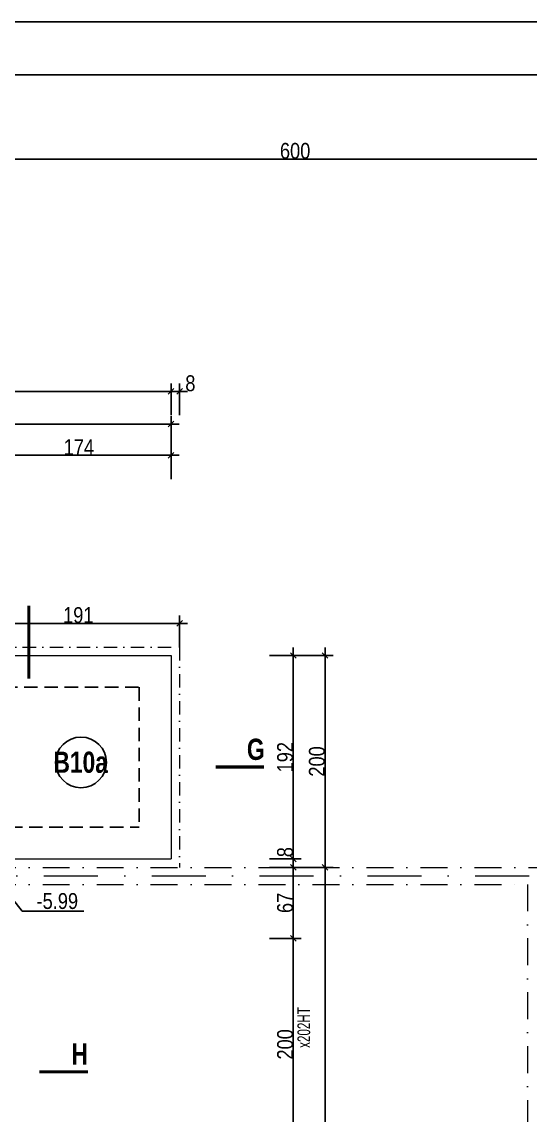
# Model space of a CAD drawing. Header units: millimetres. Extents: x 0 to 26138, y -32652 to 0.
# Drawn here: x 22380 to 22860, y -29484 to -28452 of the extents above; entities that cross this region are included whole.
import ezdxf
from ezdxf.enums import TextEntityAlignment as Align

# ---------------------------------------------------------------- set-up
doc = ezdxf.new("R2010")
doc.units = ezdxf.units.MM
doc.linetypes.add('CACHEX2', pattern=[19.05, 12.7, -6.35])
doc.linetypes.add('TIRETPTX2', pattern=[50.8, 25.4, -12.7, 0, -12.7])
for name, color, linetype in [('01-Cad  2', 1, 'Continuous'), ('01_cote_gen', 4, 'Continuous'), ('01_linteaux', 2, 'Continuous'), ('01_murs_sup', 2, 'CACHEX2'), ('01_texte', 230, 'Continuous'), ('AA_COTES', 2, 'Continuous')]:
    doc.layers.add(name, color=color, linetype=linetype)
doc.layers.add('01_tram_axes', color=2, linetype='TIRETPTX2', lineweight=9)
doc.styles.add('ARIAL NA', font='ARIALN.TTF')
doc.styles.add('impact', font='impact.ttf')
doc.styles.add('STYLE2', font='ARIALN.TTF')
doc.dimstyles.new('JB50', dxfattribs={"dimscale": 0.1, "dimtxt": 150, "dimasz": 15, "dimexe": 0.1, "dimexo": 0.1, "dimgap": 0.09, "dimtad": 1, "dimdec": 1, "dimdsep": 46, "dimtxsty": 'STYLE2', "dimblk1": 'BOND_G', "dimblk2": 'BOND_D', "dimsah": 1, "dimcen": 1.5, "dimdle": 0.01, "dimse1": 1, "dimse2": 1, "dimclrd": 4, "dimclre": 2, "dimclrt": 6, "dimazin": 2, "dimtfac": 2.333333, "dimtdec": 1, "dimtix": 1, "dimtmove": 2, "dimatfit": 3, "dimldrblk": 'BOND_G', "dimfxl": 1, "dimtolj": 1, "dimtzin": 0, "dimarcsym": 0})

# ---------------------------------------------------------------- blocks, each defined once
blk = doc.blocks.new('BOND_G')
at = {"layer": 'AA_COTES', "color": 0}
for p, q in [((0, -5), (0, 15)), ((5, 0), (-5, 0)), ((1.77, 1.77), (-1.77, -1.77))]:
    blk.add_line(p, q, dxfattribs=at)
blk = doc.blocks.new('BOND_D')
at = {"layer": 'AA_COTES', "color": 0}
for p, q in [((5, 0), (-5, 0)), ((-1.77, -1.77), (1.77, 1.77)), ((0, 5), (0, -15))]:
    blk.add_line(p, q, dxfattribs=at)
blk = doc.blocks.new('*D2317')
at = {"layer": '01_cote_gen', "color": 4, "lineweight": -2, "ltscale": 2, "transparency": 16777216}
blk.add_line((21311.7, -28801), (22519.7, -28801), dxfattribs=at)
at = {"layer": 'Defpoints', "color": 0, "ltscale": 2, "transparency": 16777216}
for p in [(21310.2, -28778.9), (22521.2, -28801), (22521.2, -28817.5)]:
    blk.add_point(p, dxfattribs=at)
at = {"layer": '01_cote_gen', "color": 4, "lineweight": -2, "ltscale": 2, "transparency": 16777216, "xscale": 1.5, "yscale": 1.5, "zscale": 1.5, "rotation": 180}
blk.add_blockref('BOND_G', (21310.2, -28801), dxfattribs=at)
at = {"layer": '01_cote_gen', "color": 4, "lineweight": -2, "ltscale": 2, "transparency": 16777216, "xscale": 1.5, "yscale": 1.5, "zscale": 1.5}
blk.add_blockref('BOND_D', (22521.2, -28801), dxfattribs=at)
at = {"layer": '01_cote_gen', "color": 6, "lineweight": 0, "ltscale": 2, "transparency": 16777216, "insert": (21915.7, -28793.5), "char_height": 15, "attachment_point": 5, "style": 'STYLE2'}
blk.add_mtext('\\A1;1211', dxfattribs=at)
blk = doc.blocks.new('*D2320')
at = {"layer": '01_cote_gen', "color": 4, "lineweight": -2, "ltscale": 2, "transparency": 16777216}
blk.add_line((21850.7, -28831.8), (22519.7, -28831.8), dxfattribs=at)
at = {"layer": 'Defpoints', "color": 0, "ltscale": 2, "transparency": 16777216}
for p in [(22521.2, -28823.5), (22521.2, -28831.8), (21849.2, -28854.3)]:
    blk.add_point(p, dxfattribs=at)
at = {"layer": '01_cote_gen', "color": 4, "lineweight": -2, "ltscale": 2, "transparency": 16777216, "xscale": 1.5, "yscale": 1.5, "zscale": 1.5, "rotation": 180}
blk.add_blockref('BOND_G', (21849.2, -28831.8), dxfattribs=at)
at = {"layer": '01_cote_gen', "color": 4, "lineweight": -2, "ltscale": 2, "transparency": 16777216, "xscale": 1.5, "yscale": 1.5, "zscale": 1.5}
blk.add_blockref('BOND_D', (22521.2, -28831.8), dxfattribs=at)
at = {"layer": '01_cote_gen', "color": 6, "lineweight": 0, "ltscale": 2, "transparency": 16777216, "insert": (22185.2, -28824.1), "char_height": 15, "attachment_point": 5, "style": 'STYLE2'}
blk.add_mtext('\\A1;672', dxfattribs=at)
blk = doc.blocks.new('*D2321')
at = {"layer": '01_cote_gen', "color": 4, "lineweight": -2, "ltscale": 2, "transparency": 16777216}
blk.add_line((22339.7, -29019.9), (22527.7, -29019.9), dxfattribs=at)
at = {"layer": 'Defpoints', "color": 0, "ltscale": 2, "transparency": 16777216}
for p in [(22529.2, -29019.9), (22338.2, -29071.9), (22529.2, -29076.3)]:
    blk.add_point(p, dxfattribs=at)
at = {"layer": '01_cote_gen', "color": 4, "lineweight": -2, "ltscale": 2, "transparency": 16777216, "xscale": 1.5, "yscale": 1.5, "zscale": 1.5, "rotation": 180}
blk.add_blockref('BOND_G', (22338.2, -29019.9), dxfattribs=at)
at = {"layer": '01_cote_gen', "color": 4, "lineweight": -2, "ltscale": 2, "transparency": 16777216, "xscale": 1.5, "yscale": 1.5, "zscale": 1.5}
blk.add_blockref('BOND_D', (22529.2, -29019.9), dxfattribs=at)
at = {"layer": '01_cote_gen', "color": 6, "lineweight": 0, "ltscale": 2, "transparency": 16777216, "insert": (22433.7, -29012.2), "char_height": 15, "attachment_point": 5, "style": 'STYLE2'}
blk.add_mtext('\\A1;191', dxfattribs=at)
blk = doc.blocks.new('*D2322')
at = {"layer": '01_cote_gen', "color": 4, "lineweight": -2, "ltscale": 2, "transparency": 16777216}
blk.add_line((22636.5, -29051.7), (22636.5, -29240.7), dxfattribs=at)
at = {"layer": 'Defpoints', "color": 0, "ltscale": 2, "transparency": 16777216}
for p in [(22571.1, -29050.2), (22399.1, -29242.2), (22636.5, -29242.2)]:
    blk.add_point(p, dxfattribs=at)
at = {"layer": '01_cote_gen', "color": 4, "lineweight": -2, "ltscale": 2, "transparency": 16777216, "xscale": 1.5, "yscale": 1.5, "zscale": 1.5}
for name, p, rotation in [('BOND_G', (22636.5, -29050.2), 90), ('BOND_D', (22636.5, -29242.2), 270)]:
    blk.add_blockref(name, p, dxfattribs=dict(at, rotation=rotation))
at = {"layer": '01_cote_gen', "color": 6, "lineweight": 0, "ltscale": 2, "transparency": 16777216, "insert": (22628.8, -29146.2), "char_height": 15, "attachment_point": 5, "rotation": 90, "style": 'STYLE2'}
blk.add_mtext('\\A1;192', dxfattribs=at)
blk = doc.blocks.new('*D2323')
at = {"layer": '01_cote_gen', "color": 4, "lineweight": -2, "ltscale": 2, "transparency": 16777216}
blk.add_line((22636.5, -29243.7), (22636.5, -29248.7), dxfattribs=at)
at = {"layer": 'Defpoints', "color": 0, "ltscale": 2, "transparency": 16777216}
for p in [(22419.6, -29242.2), (22399.1, -29250.2), (22636.5, -29250.2)]:
    blk.add_point(p, dxfattribs=at)
at = {"layer": '01_cote_gen', "color": 4, "lineweight": -2, "ltscale": 2, "transparency": 16777216, "xscale": 1.5, "yscale": 1.5, "zscale": 1.5}
for name, p, rotation in [('BOND_G', (22636.5, -29242.2), 90), ('BOND_D', (22636.5, -29250.2), 270)]:
    blk.add_blockref(name, p, dxfattribs=dict(at, rotation=rotation))
at = {"layer": '01_cote_gen', "color": 6, "lineweight": 0, "ltscale": 2, "transparency": 16777216, "insert": (22628.8, -29235.8), "char_height": 15, "attachment_point": 5, "rotation": 90, "style": 'STYLE2'}
blk.add_mtext('\\A1;8', dxfattribs=at)
blk = doc.blocks.new('*D2324')
at = {"layer": '01_cote_gen', "color": 4, "lineweight": -2, "ltscale": 2, "transparency": 16777216}
blk.add_line((22666.5, -29051.7), (22666.5, -29248.7), dxfattribs=at)
at = {"layer": 'Defpoints', "color": 0, "ltscale": 2, "transparency": 16777216}
for p in [(22643.4, -29050.2), (22643.4, -29250.2), (22666.5, -29250.2)]:
    blk.add_point(p, dxfattribs=at)
at = {"layer": '01_cote_gen', "color": 4, "lineweight": -2, "ltscale": 2, "transparency": 16777216, "xscale": 1.5, "yscale": 1.5, "zscale": 1.5}
for name, p, rotation in [('BOND_G', (22666.5, -29050.2), 90), ('BOND_D', (22666.5, -29250.2), 270)]:
    blk.add_blockref(name, p, dxfattribs=dict(at, rotation=rotation))
at = {"layer": '01_cote_gen', "color": 6, "lineweight": 0, "ltscale": 2, "transparency": 16777216, "insert": (22658.8, -29150.2), "char_height": 15, "attachment_point": 5, "rotation": 90, "style": 'STYLE2'}
blk.add_mtext('\\A1;200', dxfattribs=at)
blk = doc.blocks.new('*D2325')
at = {"layer": '01_cote_gen', "color": 4, "lineweight": -2, "ltscale": 2, "transparency": 16777216}
blk.add_line((22522.7, -28801), (22527.7, -28801), dxfattribs=at)
at = {"layer": 'Defpoints', "color": 0, "ltscale": 2, "transparency": 16777216}
for p in [(22529.2, -28801), (22521.2, -28808.5), (22529.2, -28883.7)]:
    blk.add_point(p, dxfattribs=at)
at = {"layer": '01_cote_gen', "color": 4, "lineweight": -2, "ltscale": 2, "transparency": 16777216, "xscale": 1.5, "yscale": 1.5, "zscale": 1.5, "rotation": 180}
blk.add_blockref('BOND_G', (22521.2, -28801), dxfattribs=at)
at = {"layer": '01_cote_gen', "color": 4, "lineweight": -2, "ltscale": 2, "transparency": 16777216, "xscale": 1.5, "yscale": 1.5, "zscale": 1.5}
blk.add_blockref('BOND_D', (22529.2, -28801), dxfattribs=at)
at = {"layer": '01_cote_gen', "color": 6, "lineweight": 0, "ltscale": 2, "transparency": 16777216, "insert": (22539.4, -28793.4), "char_height": 15, "attachment_point": 5, "style": 'STYLE2'}
blk.add_mtext('\\A1;8', dxfattribs=at)
blk = doc.blocks.new('*D2332')
at = {"layer": '01_cote_gen', "color": 4, "lineweight": -2, "ltscale": 2, "transparency": 16777216}
blk.add_line((22348.7, -28861.2), (22519.7, -28861.2), dxfattribs=at)
at = {"layer": 'Defpoints', "color": 0, "ltscale": 2, "transparency": 16777216}
for p in [(22521.2, -28861.2), (22347.2, -28883.7), (22521.2, -28970.6)]:
    blk.add_point(p, dxfattribs=at)
at = {"layer": '01_cote_gen', "color": 4, "lineweight": -2, "ltscale": 2, "transparency": 16777216, "xscale": 1.5, "yscale": 1.5, "zscale": 1.5, "rotation": 180}
blk.add_blockref('BOND_G', (22347.2, -28861.2), dxfattribs=at)
at = {"layer": '01_cote_gen', "color": 4, "lineweight": -2, "ltscale": 2, "transparency": 16777216, "xscale": 1.5, "yscale": 1.5, "zscale": 1.5}
blk.add_blockref('BOND_D', (22521.2, -28861.2), dxfattribs=at)
at = {"layer": '01_cote_gen', "color": 6, "lineweight": 0, "ltscale": 2, "transparency": 16777216, "insert": (22434.2, -28853.7), "char_height": 15, "attachment_point": 5, "style": 'STYLE2'}
blk.add_mtext('\\A1;174', dxfattribs=at)
blk = doc.blocks.new('*D2346')
at = {"layer": '01_linteaux', "color": 4, "lineweight": -2, "ltscale": 0.1, "transparency": 16777216}
blk.add_line((22666.5, -29251.7), (22666.5, -30632.7), dxfattribs=at)
at = {"layer": 'Defpoints', "color": 0, "ltscale": 0.1, "transparency": 16777216}
for p in [(22649, -29250.2), (22398.4, -30634.2), (22666.5, -30634.2)]:
    blk.add_point(p, dxfattribs=at)
at = {"layer": '01_linteaux', "color": 4, "lineweight": -2, "ltscale": 0.1, "transparency": 16777216, "xscale": 1.5, "yscale": 1.5, "zscale": 1.5}
for name, p, rotation in [('BOND_G', (22666.5, -29250.2), 90), ('BOND_D', (22666.5, -30634.2), 270)]:
    blk.add_blockref(name, p, dxfattribs=dict(at, rotation=rotation))
at = {"layer": '01_linteaux', "color": 6, "ltscale": 0.1, "transparency": 16777216, "insert": (22658.8, -29942.2), "char_height": 15, "attachment_point": 5, "rotation": 90, "style": 'STYLE2'}
blk.add_mtext('\\A1;1384', dxfattribs=at)
blk = doc.blocks.new('*D2347')
at = {"layer": '01_linteaux', "color": 4, "lineweight": -2, "ltscale": 0.1, "transparency": 16777216}
blk.add_line((22636.5, -29251.7), (22636.5, -29315.7), dxfattribs=at)
at = {"layer": 'Defpoints', "color": 0, "ltscale": 0.1, "transparency": 16777216}
for p in [(22349.2, -29250.2), (22349.2, -29317.2), (22636.5, -29317.2)]:
    blk.add_point(p, dxfattribs=at)
at = {"layer": '01_linteaux', "color": 4, "lineweight": -2, "ltscale": 0.1, "transparency": 16777216, "xscale": 1.5, "yscale": 1.5, "zscale": 1.5}
for name, p, rotation in [('BOND_G', (22636.5, -29250.2), 90), ('BOND_D', (22636.5, -29317.2), 270)]:
    blk.add_blockref(name, p, dxfattribs=dict(at, rotation=rotation))
at = {"layer": '01_linteaux', "color": 6, "ltscale": 0.1, "transparency": 16777216, "insert": (22628.8, -29283.7), "char_height": 15, "attachment_point": 5, "rotation": 90, "style": 'STYLE2'}
blk.add_mtext('\\A1;67', dxfattribs=at)
blk = doc.blocks.new('*D2348')
at = {"layer": '01_linteaux', "color": 4, "lineweight": -2, "ltscale": 0.1, "transparency": 16777216}
blk.add_line((22636.5, -29318.7), (22636.5, -29515.7), dxfattribs=at)
at = {"layer": 'Defpoints', "color": 0, "ltscale": 0.1, "transparency": 16777216}
for p in [(22349.2, -29317.2), (22349.2, -29517.2), (22636.5, -29517.2)]:
    blk.add_point(p, dxfattribs=at)
at = {"layer": '01_linteaux', "color": 4, "lineweight": -2, "ltscale": 0.1, "transparency": 16777216, "xscale": 1.5, "yscale": 1.5, "zscale": 1.5}
for name, p, rotation in [('BOND_G', (22636.5, -29317.2), 90), ('BOND_D', (22636.5, -29517.2), 270)]:
    blk.add_blockref(name, p, dxfattribs=dict(at, rotation=rotation))
at = {"layer": '01_linteaux', "color": 6, "ltscale": 0.1, "transparency": 16777216, "insert": (22628.8, -29417.2), "char_height": 15, "attachment_point": 5, "rotation": 90, "style": 'STYLE2'}
blk.add_mtext('\\A1;200', dxfattribs=at)
blk = doc.blocks.new('*D3251')
at = {"layer": '01_cote_gen', "color": 4, "lineweight": -2, "ltscale": 0.1, "transparency": 16777216}
blk.add_line((22339.7, -28581.7), (22936.7, -28581.7), dxfattribs=at)
at = {"layer": 'Defpoints', "color": 0, "ltscale": 0.1, "transparency": 16777216}
for p in [(22338.2, -28581.7), (22938.2, -28581.7), (22938.2, -28581.7)]:
    blk.add_point(p, dxfattribs=at)
at = {"layer": '01_cote_gen', "color": 4, "lineweight": -2, "ltscale": 0.1, "transparency": 16777216, "xscale": 1.5, "yscale": 1.5, "zscale": 1.5, "rotation": 180}
blk.add_blockref('BOND_G', (22338.2, -28581.7), dxfattribs=at)
at = {"layer": '01_cote_gen', "color": 4, "lineweight": -2, "ltscale": 0.1, "transparency": 16777216, "xscale": 1.5, "yscale": 1.5, "zscale": 1.5}
blk.add_blockref('BOND_D', (22938.2, -28581.7), dxfattribs=at)
at = {"layer": '01_cote_gen', "color": 6, "ltscale": 0.1, "transparency": 16777216, "insert": (22638.2, -28574.1), "char_height": 15, "attachment_point": 5, "style": 'STYLE2'}
blk.add_mtext('\\A1;600', dxfattribs=at)

msp = doc.modelspace()

# ---------------------------------------------------------------- linework, layer by layer
at = {"layer": '01-Cad  2'}
for p, q in [((26138.02, -28452.24), (19319.51, -28452.24)), ((26088.02, -28502.24), (19369.51, -28502.24))]:
    msp.add_line(p, q, dxfattribs=at)
at = {"layer": '01_linteaux', "lineweight": 0}
for p, q in [((21849.22, -29050.23), (22521.22, -29050.23)), ((22521.22, -29050.23), (22521.22, -29242.23)), ((22349.22, -29242.23), (22521.22, -29242.23))]:
    msp.add_line(p, q, dxfattribs=at)
at = {"layer": '01_murs_sup'}
for p, q in [((21849.22, -29080.23), (22491.22, -29080.23)), ((22491.22, -29080.23), (22491.22, -29212.23)), ((22349.22, -29212.23), (22491.22, -29212.23))]:
    msp.add_line(p, q, dxfattribs=at)
at = {"layer": '01_texte'}
for p in [(22355.3, -29259.32), (22439.05, -29291.53)]:
    msp.add_line(p, (22380.73, -29291.53), dxfattribs=at)
at = {"layer": '01_texte', "const_width": 3}
for points in [[(22387, -29072.22), (22387, -29003.07)], [(22563.11, -29155.51), (22608.92, -29155.51)], [(22397.09, -29443.09), (22442.89, -29443.09)]]:
    msp.add_lwpolyline(points, dxfattribs=at)
at = {"layer": '01_texte'}
msp.add_circle((22436.23, -29151.07), 23.93, dxfattribs=at)
at = {"layer": '01_tram_axes', "ltscale": 0.5}
for p, q in [((21310.22, -29042.23), (22529.22, -29042.23)), ((22529.22, -29042.23), (22529.22, -29250.23))]:
    msp.add_line(p, q, dxfattribs=at)
at = {"layer": '01_tram_axes', "color": 253, "ltscale": 2}
msp.add_line((19553.74, -29258.23), (23539.03, -29258.23), dxfattribs=at)
at = {"layer": '01_tram_axes'}
for p, q in [((22349.22, -29250.23), (23458.22, -29250.23)), ((22349.22, -29266.23), (22857.22, -29266.23)), ((22857.22, -29266.23), (22857.22, -30618.23))]:
    msp.add_line(p, q, dxfattribs=at)

# ---------------------------------------------------------------- texts
at = {"layer": '01_texte', "style": 'impact'}
for s, p in [('G', (22601.06, -29138.74)), (' B10a', (22432.95, -29150.93)), ('H', (22435.03, -29426.31))]:
    msp.add_text(s, height=20, dxfattribs=at).set_placement(p, align=Align.MIDDLE)
at = {"layer": '01_texte', "style": 'ARIAL NA'}
msp.add_text('-5.99', height=15, dxfattribs=at).set_placement((22394.33, -29289.42))
at = {"layer": '01_texte', "style": 'ARIAL NA', "width": 0.8}
msp.add_text('x202HT', height=12, rotation=90, dxfattribs=at).set_placement((22652.35, -29420.53))

# ---------------------------------------------------------------- dimensions: what is measured, and where the dimension line sits
at = {"layer": '01_cote_gen', "ltscale": 0.1}
dim = msp.add_linear_dim(base=(22938.22, -28581.72), p1=(22338.22, -28581.72), p2=(22938.22, -28581.72), dimstyle='JB50', dxfattribs=at)
dim.commit()
dim.dimension.update_dxf_attribs({"geometry": '*D3251', "text_midpoint": (22638.22, -28574.05)})
at = {"layer": '01_cote_gen', "lineweight": 0, "ltscale": 2}
for base, p1, p2, picture, middle in [((22521.22, -28801.03), (21310.22, -28778.86), (22521.22, -28817.53), '*D2317', (21915.72, -28793.49)), ((22521.22, -28831.75), (21849.22, -28854.25), (22521.22, -28823.53), '*D2320', (22185.22, -28824.08)), ((22521.22, -28861.2), (22347.22, -28883.7), (22521.22, -28970.58), '*D2332', (22434.22, -28853.66)), ((22529.22, -29019.91), (22338.22, -29071.93), (22529.22, -29076.28), '*D2321', (22433.72, -29012.24))]:
    dim = msp.add_linear_dim(base=base, p1=p1, p2=p2, dimstyle='JB50', dxfattribs=at)
    dim.commit()
    dim.dimension.update_dxf_attribs({"geometry": picture, "text_midpoint": middle})
dim = msp.add_linear_dim(base=(22529.22, -28801.03), p1=(22521.22, -28808.53), p2=(22529.22, -28883.69), dimstyle='JB50', dxfattribs=at)
dim.commit()
dim.dimension.update_dxf_attribs({"geometry": '*D2325', "text_midpoint": (22539.38, -28793.36), "dimtype": 160})
for base, p1, p2, picture, middle in [((22636.52, -29242.23), (22571.05, -29050.23), (22399.05, -29242.23), '*D2322', (22628.85, -29146.23)), ((22666.52, -29250.23), (22643.41, -29050.23), (22643.41, -29250.23), '*D2324', (22658.85, -29150.23))]:
    dim = msp.add_linear_dim(base=base, p1=p1, p2=p2, angle=90, dimstyle='JB50', dxfattribs=at)
    dim.commit()
    dim.dimension.update_dxf_attribs({"geometry": picture, "text_midpoint": middle})
dim = msp.add_linear_dim(base=(22636.52, -29250.23), p1=(22419.62, -29242.23), p2=(22399.05, -29250.23), angle=90, dimstyle='JB50', dxfattribs=at)
dim.commit()
dim.dimension.update_dxf_attribs({"geometry": '*D2323', "text_midpoint": (22628.85, -29235.77), "dimtype": 160})
at = {"layer": '01_linteaux', "ltscale": 0.1}
for base, p1, p2, picture, middle in [((22636.52, -29317.23), (22349.22, -29250.23), (22349.22, -29317.23), '*D2347', (22628.85, -29283.73)), ((22666.52, -30634.23), (22649.01, -29250.23), (22398.44, -30634.23), '*D2346', (22658.85, -29942.23)), ((22636.52, -29517.23), (22349.22, -29317.23), (22349.22, -29517.23), '*D2348', (22628.85, -29417.23))]:
    dim = msp.add_linear_dim(base=base, p1=p1, p2=p2, angle=90, dimstyle='JB50', dxfattribs=at)
    dim.commit()
    dim.dimension.update_dxf_attribs({"geometry": picture, "text_midpoint": middle})

doc.saveas('drawing.dxf')
